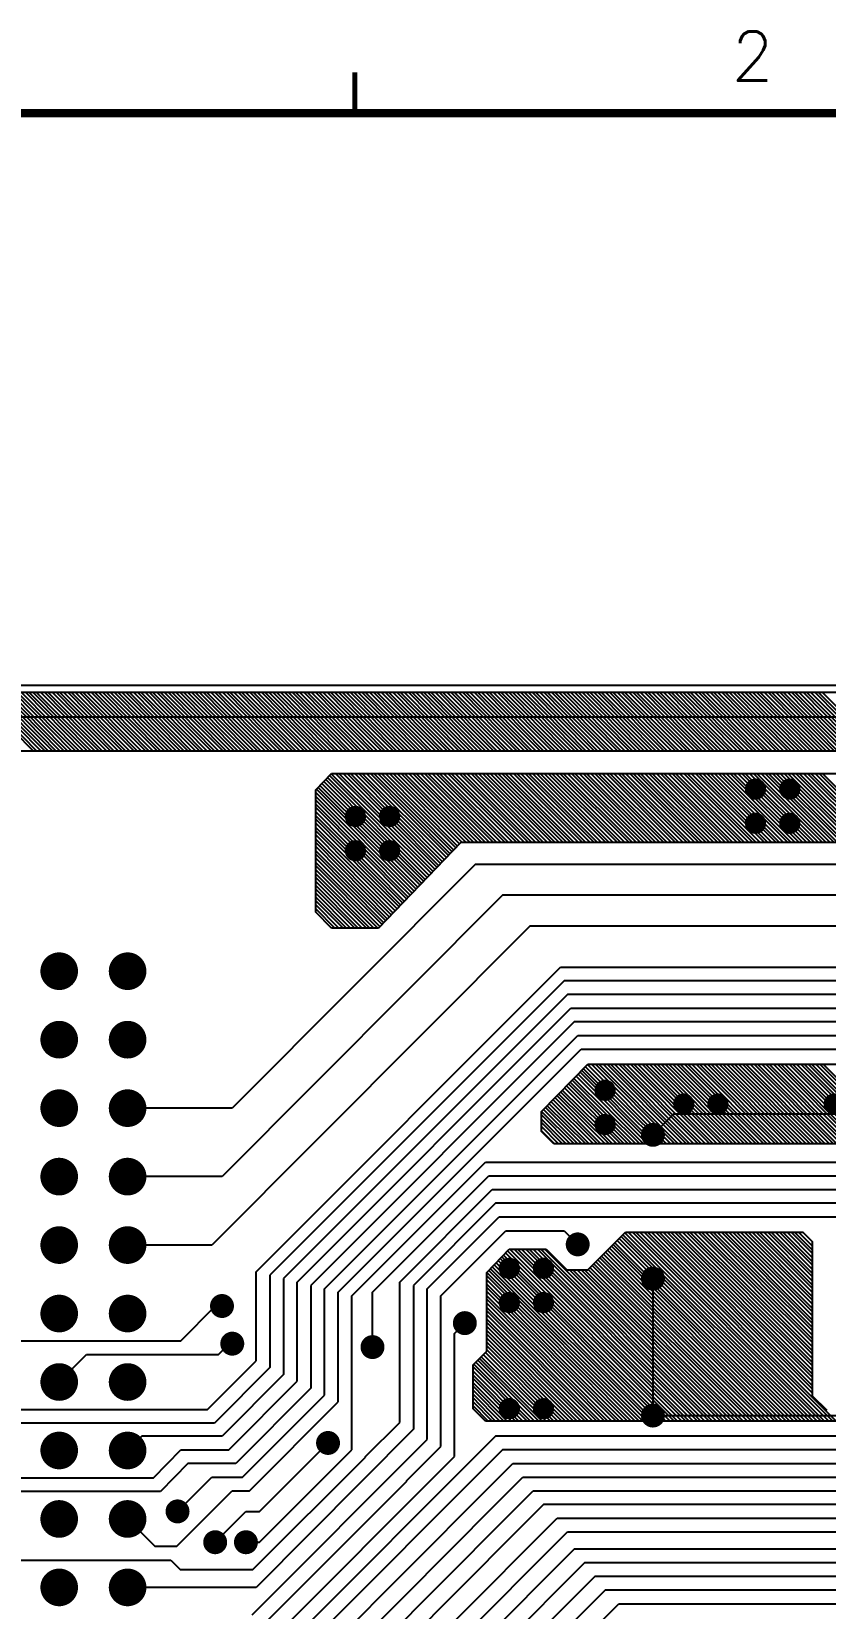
# Model space of a CAD drawing. Extents: x 295 to 953, y 10 to 290.
# Drawn here: x 520.9 to 569.6, y 193.5 to 290 of the extents above; entities that cross this region are included whole.
import ezdxf
from ezdxf.enums import TextEntityAlignment as Align

# ---------------------------------------------------------------- set-up
doc = ezdxf.new("R2010")
doc.units = 0
doc.header["$LTSCALE"] = 5
doc.header["$MEASUREMENT"] = 0
doc.layers.get('0').update_dxf_attribs({"linetype": 'CONTINUOUS', "lineweight": 25})
for name, color, linetype in [('ART02_PHO', 2, 'CONTINUOUS'), ('문자', 4, 'CONTINUOUS'), ('테두리', 3, 'CONTINUOUS')]:
    doc.layers.add(name, color=color, linetype=linetype)
doc.styles.get("Standard").update_dxf_attribs({"font": 'simplex.shx'})

# ---------------------------------------------------------------- blocks, each defined once
blk = doc.blocks.new('C')
at = {"layer": '테두리'}
for points, const_width in [([(63.75, 287.5), (63.75, 285)], 0.3), ([(15, 285), (15, 15), (405, 15), (405, 285), (15, 285)], 0.5)]:
    blk.add_lwpolyline(points, dxfattribs=dict(at, const_width=const_width))
at = {"layer": '문자'}
blk.add_text('2', height=3, dxfattribs=at).set_placement((88.125, 288.5), align=Align.MIDDLE)

msp = doc.modelspace()

# ---------------------------------------------------------------- linework, layer by layer
for points, const_width in [([(565.608, 243.629, -1), (564.958, 243.629, -1)], 0.65), ([(567.703, 243.629, -1), (567.054, 243.629, -1)], 0.65), ([(541.091, 241.953, -1), (540.441, 241.953, -1)], 0.65), ([(543.186, 241.953, -1), (542.536, 241.953, -1)], 0.65), ([(565.608, 241.534, -1), (564.958, 241.534, -1)], 0.65), ([(567.703, 241.534, -1), (567.054, 241.534, -1)], 0.65), ([(541.091, 239.857, -1), (540.441, 239.857, -1)], 0.65), ([(543.186, 239.857, -1), (542.536, 239.857, -1)], 0.65), ([(523.195, 232.481, -1), (522.042, 232.481, -1)], 1.153), ([(527.386, 232.481, -1), (526.233, 232.481, -1)], 1.153), ([(523.195, 228.29, -1), (522.042, 228.29, -1)], 1.153), ([(527.386, 228.29, -1), (526.233, 228.29, -1)], 1.153), ([(523.195, 224.099, -1), (522.042, 224.099, -1)], 1.153), ([(527.386, 224.099, -1), (526.233, 224.099, -1)], 1.153), ([(556.388, 225.189, -1), (555.738, 225.189, -1)], 0.65), ([(561.207, 224.351, -1), (560.558, 224.351, -1)], 0.65), ([(563.303, 224.351, -1), (562.653, 224.351, -1)], 0.65), ([(570.428, 224.351, -1), (569.778, 224.351, -1)], 0.65), ([(556.388, 223.093, -1), (555.738, 223.093, -1)], 0.65), ([(559.363, 222.465, -1), (558.63, 222.465, -1)], 0.733), ([(523.195, 219.908, -1), (522.042, 219.908, -1)], 1.153), ([(527.386, 219.908, -1), (526.233, 219.908, -1)], 1.153), ([(523.195, 215.717, -1), (522.042, 215.717, -1)], 1.153), ([(527.386, 215.717, -1), (526.233, 215.717, -1)], 1.153), ([(554.753, 215.759, -1), (554.02, 215.759, -1)], 0.733), ([(550.52, 214.292, -1), (549.871, 214.292, -1)], 0.65), ([(552.616, 214.292, -1), (551.966, 214.292, -1)], 0.65), ([(559.363, 213.664, -1), (558.63, 213.664, -1)], 0.733), ([(523.195, 211.526, -1), (522.042, 211.526, -1)], 1.153), ([(527.386, 211.526, -1), (526.233, 211.526, -1)], 1.153), ([(532.96, 211.987, -1), (532.227, 211.987, -1)], 0.733), ([(550.52, 212.197, -1), (549.871, 212.197, -1)], 0.65), ([(552.616, 212.197, -1), (551.966, 212.197, -1)], 0.65), ([(547.838, 210.94, -1), (547.105, 210.94, -1)], 0.733), ([(533.589, 209.682, -1), (532.855, 209.682, -1)], 0.733), ([(542.18, 209.473, -1), (541.447, 209.473, -1)], 0.733), ([(523.195, 207.335, -1), (522.042, 207.335, -1)], 1.153), ([(527.386, 207.335, -1), (526.233, 207.335, -1)], 1.153), ([(550.52, 205.701, -1), (549.871, 205.701, -1)], 0.65), ([(552.616, 205.701, -1), (551.966, 205.701, -1)], 0.65), ([(559.363, 205.282, -1), (558.63, 205.282, -1)], 0.733), ([(523.195, 203.144, -1), (522.042, 203.144, -1)], 1.153), ([(527.386, 203.144, -1), (526.233, 203.144, -1)], 1.153), ([(539.456, 203.605, -1), (538.723, 203.605, -1)], 0.733), ([(523.195, 198.953, -1), (522.042, 198.953, -1)], 1.153), ([(527.386, 198.953, -1), (526.233, 198.953, -1)], 1.153), ([(530.236, 199.414, -1), (529.502, 199.414, -1)], 0.733), ([(532.541, 197.528, -1), (531.808, 197.528, -1)], 0.733), ([(534.427, 197.528, -1), (533.693, 197.528, -1)], 0.733), ([(523.195, 194.762, -1), (522.042, 194.762, -1)], 1.153), ([(527.386, 194.762, -1), (526.233, 194.762, -1)], 1.153)]:
    msp.add_lwpolyline(points, format="xyb", close=True, dxfattribs=dict(const_width=const_width))
at = {"layer": 'ART02_PHO', "color": 7}
for p, q in [((867.999, 249.539), (509.161, 249.539)), ((509.627, 250), (868.502, 250)), ((521.026, 245.976), (517.464, 249.539)), ((521.236, 245.976), (517.715, 249.539)), ((521.487, 245.976), (517.925, 249.539)), ((521.739, 245.976), (518.176, 249.539)), ((521.948, 245.976), (518.428, 249.539)), ((522.2, 245.976), (518.637, 249.539)), ((522.409, 245.976), (518.889, 249.539)), ((522.661, 245.976), (519.14, 249.539)), ((522.912, 245.976), (519.35, 249.539)), ((523.122, 245.976), (519.601, 249.539)), ((523.373, 245.976), (519.853, 249.539)), ((523.625, 245.976), (520.062, 249.539)), ((523.834, 245.976), (520.314, 249.539)), ((524.086, 245.976), (520.565, 249.539)), ((524.337, 245.976), (520.775, 249.539)), ((524.547, 245.976), (521.026, 249.539)), ((524.798, 245.976), (521.236, 249.539)), ((525.05, 245.976), (521.487, 249.539)), ((525.259, 245.976), (521.739, 249.539)), ((525.511, 245.976), (521.948, 249.539)), ((525.762, 245.976), (522.2, 249.539)), ((525.972, 245.976), (522.451, 249.539)), ((526.223, 245.976), (522.661, 249.539)), ((526.474, 245.976), (522.912, 249.539)), ((526.684, 245.976), (523.164, 249.539)), ((526.935, 245.976), (523.373, 249.539)), ((527.187, 245.976), (523.625, 249.539)), ((527.396, 245.976), (523.876, 249.539)), ((527.648, 245.976), (524.086, 249.539)), ((527.899, 245.976), (524.337, 249.539)), ((528.109, 245.976), (524.589, 249.539)), ((528.36, 245.976), (524.798, 249.539)), ((528.612, 245.976), (525.05, 249.539)), ((528.821, 245.976), (525.301, 249.539)), ((529.073, 245.976), (525.511, 249.539)), ((529.324, 245.976), (525.762, 249.539)), ((529.534, 245.976), (526.013, 249.539)), ((529.785, 245.976), (526.223, 249.539)), ((530.037, 245.976), (526.474, 249.539)), ((530.246, 245.976), (526.726, 249.539)), ((530.498, 245.976), (526.935, 249.539)), ((530.707, 245.976), (527.187, 249.539)), ((530.959, 245.976), (527.438, 249.539)), ((531.21, 245.976), (527.648, 249.539)), ((531.42, 245.976), (527.899, 249.539)), ((531.671, 245.976), (528.151, 249.539)), ((531.923, 245.976), (528.36, 249.539)), ((532.132, 245.976), (528.612, 249.539)), ((532.384, 245.976), (528.821, 249.539)), ((532.635, 245.976), (529.073, 249.539)), ((532.845, 245.976), (529.324, 249.539)), ((533.096, 245.976), (529.534, 249.539)), ((533.348, 245.976), (529.785, 249.539)), ((533.557, 245.976), (530.037, 249.539)), ((533.809, 245.976), (530.246, 249.539)), ((534.06, 245.976), (530.498, 249.539)), ((534.27, 245.976), (530.749, 249.539)), ((534.521, 245.976), (530.959, 249.539)), ((534.773, 245.976), (531.21, 249.539)), ((534.982, 245.976), (531.462, 249.539)), ((535.234, 245.976), (531.671, 249.539)), ((535.485, 245.976), (531.923, 249.539)), ((535.695, 245.976), (532.174, 249.539)), ((535.946, 245.976), (532.384, 249.539)), ((536.198, 245.976), (532.635, 249.539)), ((536.407, 245.976), (532.887, 249.539)), ((536.659, 245.976), (533.096, 249.539)), ((536.91, 245.976), (533.348, 249.539)), ((537.12, 245.976), (533.599, 249.539)), ((537.371, 245.976), (533.809, 249.539)), ((537.623, 245.976), (534.06, 249.539)), ((537.832, 245.976), (534.312, 249.539)), ((538.084, 245.976), (534.521, 249.539)), ((538.335, 245.976), (534.773, 249.539)), ((538.545, 245.976), (535.024, 249.539)), ((538.796, 245.976), (535.234, 249.539)), ((539.006, 245.976), (535.485, 249.539)), ((539.257, 245.976), (535.737, 249.539)), ((539.508, 245.976), (535.946, 249.539)), ((539.718, 245.976), (536.198, 249.539)), ((539.969, 245.976), (536.449, 249.539)), ((540.221, 245.976), (536.659, 249.539)), ((540.43, 245.976), (536.91, 249.539)), ((540.682, 245.976), (537.12, 249.539)), ((540.933, 245.976), (537.371, 249.539)), ((541.143, 245.976), (537.623, 249.539)), ((541.394, 245.976), (537.832, 249.539)), ((541.646, 245.976), (538.084, 249.539)), ((541.855, 245.976), (538.335, 249.539)), ((542.107, 245.976), (538.545, 249.539)), ((542.358, 245.976), (538.796, 249.539)), ((542.568, 245.976), (539.047, 249.539)), ((542.819, 245.976), (539.257, 249.539)), ((543.071, 245.976), (539.508, 249.539)), ((543.28, 245.976), (539.76, 249.539)), ((543.532, 245.976), (539.969, 249.539)), ((543.783, 245.976), (540.221, 249.539)), ((543.993, 245.976), (540.472, 249.539)), ((544.244, 245.976), (540.682, 249.539)), ((544.496, 245.976), (540.933, 249.539)), ((544.705, 245.976), (541.185, 249.539)), ((544.957, 245.976), (541.394, 249.539)), ((545.208, 245.976), (541.646, 249.539)), ((545.418, 245.976), (541.897, 249.539)), ((545.669, 245.976), (542.107, 249.539)), ((545.921, 245.976), (542.358, 249.539)), ((546.13, 245.976), (542.61, 249.539)), ((546.382, 245.976), (542.819, 249.539)), ((546.591, 245.976), (543.071, 249.539)), ((546.843, 245.976), (543.322, 249.539)), ((547.094, 245.976), (543.532, 249.539)), ((547.304, 245.976), (543.783, 249.539)), ((547.555, 245.976), (544.035, 249.539)), ((547.807, 245.976), (544.244, 249.539)), ((548.016, 245.976), (544.496, 249.539)), ((548.268, 245.976), (544.747, 249.539)), ((548.519, 245.976), (544.957, 249.539)), ((548.729, 245.976), (545.208, 249.539)), ((548.98, 245.976), (545.418, 249.539)), ((549.232, 245.976), (545.669, 249.539)), ((549.441, 245.976), (545.921, 249.539)), ((549.693, 245.976), (546.13, 249.539)), ((549.944, 245.976), (546.382, 249.539)), ((550.154, 245.976), (546.633, 249.539)), ((550.405, 245.976), (546.843, 249.539)), ((550.657, 245.976), (547.094, 249.539)), ((550.866, 245.976), (547.346, 249.539)), ((551.118, 245.976), (547.555, 249.539)), ((551.369, 245.976), (547.807, 249.539)), ((551.579, 245.976), (548.058, 249.539)), ((551.83, 245.976), (548.268, 249.539)), ((552.081, 245.976), (548.519, 249.539)), ((552.291, 245.976), (548.771, 249.539)), ((552.542, 245.976), (548.98, 249.539)), ((552.794, 245.976), (549.232, 249.539)), ((553.003, 245.976), (549.483, 249.539)), ((553.255, 245.976), (549.693, 249.539)), ((553.506, 245.976), (549.944, 249.539)), ((553.716, 245.976), (550.196, 249.539)), ((553.967, 245.976), (550.405, 249.539)), ((554.219, 245.976), (550.657, 249.539)), ((554.428, 245.976), (550.908, 249.539)), ((554.68, 245.976), (551.118, 249.539)), ((554.889, 245.976), (551.369, 249.539)), ((555.141, 245.976), (551.62, 249.539)), ((555.392, 245.976), (551.83, 249.539)), ((555.602, 245.976), (552.081, 249.539)), ((555.853, 245.976), (552.333, 249.539)), ((556.105, 245.976), (552.542, 249.539)), ((556.314, 245.976), (552.794, 249.539)), ((556.566, 245.976), (553.003, 249.539)), ((556.817, 245.976), (553.255, 249.539)), ((557.027, 245.976), (553.506, 249.539)), ((557.278, 245.976), (553.716, 249.539)), ((557.53, 245.976), (553.967, 249.539)), ((557.739, 245.976), (554.219, 249.539)), ((557.991, 245.976), (554.428, 249.539)), ((558.242, 245.976), (554.68, 249.539)), ((558.452, 245.976), (554.931, 249.539)), ((558.703, 245.976), (555.141, 249.539)), ((558.955, 245.976), (555.392, 249.539)), ((559.164, 245.976), (555.644, 249.539)), ((559.416, 245.976), (555.853, 249.539)), ((559.667, 245.976), (556.105, 249.539)), ((559.877, 245.976), (556.356, 249.539)), ((560.128, 245.976), (556.566, 249.539)), ((560.38, 245.976), (556.817, 249.539)), ((560.589, 245.976), (557.069, 249.539)), ((560.841, 245.976), (557.278, 249.539)), ((561.092, 245.976), (557.53, 249.539)), ((561.302, 245.976), (557.781, 249.539)), ((561.553, 245.976), (557.991, 249.539)), ((561.805, 245.976), (558.242, 249.539)), ((562.014, 245.976), (558.494, 249.539)), ((562.266, 245.976), (558.703, 249.539)), ((562.517, 245.976), (558.955, 249.539)), ((562.727, 245.976), (559.206, 249.539)), ((562.978, 245.976), (559.416, 249.539)), ((563.188, 245.976), (559.667, 249.539)), ((563.439, 245.976), (559.919, 249.539)), ((563.691, 245.976), (560.128, 249.539)), ((563.9, 245.976), (560.38, 249.539)), ((564.152, 245.976), (560.631, 249.539)), ((564.403, 245.976), (560.841, 249.539)), ((564.613, 245.976), (561.092, 249.539)), ((564.864, 245.976), (561.302, 249.539)), ((565.115, 245.976), (561.553, 249.539)), ((565.325, 245.976), (561.805, 249.539)), ((565.576, 245.976), (562.014, 249.539)), ((565.828, 245.976), (562.266, 249.539)), ((566.038, 245.976), (562.517, 249.539)), ((566.289, 245.976), (562.727, 249.539)), ((566.54, 245.976), (562.978, 249.539)), ((566.75, 245.976), (563.23, 249.539)), ((567.001, 245.976), (563.439, 249.539)), ((567.253, 245.976), (563.691, 249.539)), ((567.462, 245.976), (563.942, 249.539)), ((567.714, 245.976), (564.152, 249.539)), ((567.965, 245.976), (564.403, 249.539)), ((568.175, 245.976), (564.654, 249.539)), ((568.426, 245.976), (564.864, 249.539)), ((568.678, 245.976), (565.115, 249.539)), ((568.887, 245.976), (565.367, 249.539)), ((569.139, 245.976), (565.576, 249.539)), ((569.39, 245.976), (565.828, 249.539)), ((569.6, 245.976), (566.079, 249.539)), ((569.851, 245.976), (566.289, 249.539)), ((570.103, 245.976), (566.54, 249.539)), ((570.312, 245.976), (566.792, 249.539)), ((570.564, 245.976), (567.001, 249.539)), ((570.773, 245.976), (567.253, 249.539)), ((571.025, 245.976), (567.504, 249.539)), ((571.276, 245.976), (567.714, 249.539)), ((571.486, 245.976), (567.965, 249.539)), ((571.737, 245.976), (568.217, 249.539)), ((571.989, 245.976), (568.426, 249.539)), ((572.198, 245.976), (568.678, 249.539)), ((572.45, 245.976), (568.929, 249.539)), ((572.701, 245.976), (569.139, 249.539)), ((572.911, 245.976), (569.39, 249.539)), ((862.593, 248.03), (516.458, 248.03)), ((519.35, 245.976), (856.097, 245.976)), ((538.335, 243.587), (539.299, 244.593)), ((545.041, 238.097), (538.964, 244.216)), ((545.166, 238.223), (539.047, 244.342)), ((545.292, 238.349), (539.173, 244.468)), ((539.299, 244.593), (799.937, 244.593)), ((545.418, 238.474), (539.299, 244.551)), ((545.502, 238.6), (539.55, 244.593)), ((545.627, 238.726), (539.76, 244.593)), ((545.753, 238.852), (540.011, 244.593)), ((545.879, 238.935), (540.263, 244.593)), ((546.005, 239.061), (540.472, 244.593)), ((546.088, 239.187), (540.724, 244.593)), ((546.214, 239.313), (540.975, 244.593)), ((546.34, 239.438), (541.185, 244.593)), ((546.466, 239.564), (541.436, 244.593)), ((546.549, 239.69), (541.688, 244.593)), ((546.675, 239.816), (541.897, 244.593)), ((546.801, 239.899), (542.149, 244.593)), ((546.927, 240.025), (542.358, 244.593)), ((547.01, 240.151), (542.61, 244.593)), ((547.136, 240.277), (542.861, 244.593)), ((547.304, 240.36), (543.071, 244.593)), ((547.555, 240.36), (543.322, 244.593)), ((547.807, 240.36), (543.574, 244.593)), ((548.016, 240.36), (543.783, 244.593)), ((548.268, 240.36), (544.035, 244.593)), ((548.519, 240.36), (544.286, 244.593)), ((548.729, 240.36), (544.496, 244.593)), ((548.98, 240.36), (544.747, 244.593)), ((549.232, 240.36), (544.999, 244.593)), ((549.441, 240.36), (545.208, 244.593)), ((549.693, 240.36), (545.46, 244.593)), ((549.944, 240.36), (545.711, 244.593)), ((550.154, 240.36), (545.921, 244.593)), ((550.405, 240.36), (546.172, 244.593)), ((550.657, 240.36), (546.424, 244.593)), ((550.866, 240.36), (546.633, 244.593)), ((551.118, 240.36), (546.885, 244.593)), ((551.369, 240.36), (547.136, 244.593)), ((551.579, 240.36), (547.346, 244.593)), ((551.83, 240.36), (547.597, 244.593)), ((552.081, 240.36), (547.849, 244.593)), ((552.291, 240.36), (548.058, 244.593)), ((552.542, 240.36), (548.31, 244.593)), ((552.794, 240.36), (548.561, 244.593)), ((553.003, 240.36), (548.771, 244.593)), ((553.255, 240.36), (549.022, 244.593)), ((553.506, 240.36), (549.274, 244.593)), ((553.716, 240.36), (549.483, 244.593)), ((553.967, 240.36), (549.735, 244.593)), ((554.177, 240.36), (549.944, 244.593)), ((554.428, 240.36), (550.196, 244.593)), ((554.68, 240.36), (550.447, 244.593)), ((554.889, 240.36), (550.657, 244.593)), ((555.141, 240.36), (550.908, 244.593)), ((555.392, 240.36), (551.159, 244.593)), ((555.602, 240.36), (551.369, 244.593)), ((555.853, 240.36), (551.62, 244.593)), ((556.105, 240.36), (551.872, 244.593)), ((556.314, 240.36), (552.081, 244.593)), ((556.566, 240.36), (552.333, 244.593)), ((556.817, 240.36), (552.584, 244.593)), ((557.027, 240.36), (552.794, 244.593)), ((557.278, 240.36), (553.045, 244.593)), ((557.53, 240.36), (553.297, 244.593)), ((557.739, 240.36), (553.506, 244.593)), ((557.991, 240.36), (553.758, 244.593)), ((558.242, 240.36), (554.009, 244.593)), ((558.452, 240.36), (554.219, 244.593)), ((558.703, 240.36), (554.47, 244.593)), ((558.955, 240.36), (554.722, 244.593)), ((559.164, 240.36), (554.931, 244.593)), ((559.416, 240.36), (555.183, 244.593)), ((559.667, 240.36), (555.434, 244.593)), ((559.877, 240.36), (555.644, 244.593)), ((560.128, 240.36), (555.895, 244.593)), ((560.38, 240.36), (556.147, 244.593)), ((560.589, 240.36), (556.356, 244.593)), ((560.841, 240.36), (556.608, 244.593)), ((561.092, 240.36), (556.859, 244.593)), ((561.302, 240.36), (557.069, 244.593)), ((561.553, 240.36), (557.32, 244.593)), ((561.805, 240.36), (557.572, 244.593)), ((562.014, 240.36), (557.781, 244.593)), ((562.266, 240.36), (558.033, 244.593)), ((562.475, 240.36), (558.242, 244.593)), ((562.727, 240.36), (558.494, 244.593)), ((562.978, 240.36), (558.745, 244.593)), ((563.188, 240.36), (558.955, 244.593)), ((563.439, 240.36), (559.206, 244.593)), ((563.691, 240.36), (559.458, 244.593)), ((563.9, 240.36), (559.667, 244.593)), ((564.152, 240.36), (559.919, 244.593)), ((564.403, 240.36), (560.17, 244.593)), ((564.613, 240.36), (560.38, 244.593)), ((564.864, 240.36), (560.631, 244.593)), ((565.115, 240.36), (560.883, 244.593)), ((565.325, 240.36), (561.092, 244.593)), ((565.576, 240.36), (561.344, 244.593)), ((565.828, 240.36), (561.595, 244.593)), ((566.038, 240.36), (561.805, 244.593)), ((566.289, 240.36), (562.056, 244.593)), ((566.54, 240.36), (562.308, 244.593)), ((566.75, 240.36), (562.517, 244.593)), ((567.001, 240.36), (562.769, 244.593)), ((567.253, 240.36), (563.02, 244.593)), ((567.462, 240.36), (563.23, 244.593)), ((567.714, 240.36), (563.481, 244.593)), ((567.965, 240.36), (563.732, 244.593)), ((568.175, 240.36), (563.942, 244.593)), ((568.426, 240.36), (564.193, 244.593)), ((568.678, 240.36), (564.445, 244.593)), ((568.887, 240.36), (564.654, 244.593)), ((569.139, 240.36), (564.906, 244.593)), ((569.39, 240.36), (565.157, 244.593)), ((569.6, 240.36), (565.367, 244.593)), ((569.851, 240.36), (565.618, 244.593)), ((570.103, 240.36), (565.87, 244.593)), ((570.312, 240.36), (566.079, 244.593)), ((570.564, 240.36), (566.331, 244.593)), ((570.773, 240.36), (566.54, 244.593)), ((571.025, 240.36), (566.792, 244.593)), ((571.276, 240.36), (567.043, 244.593)), ((571.486, 240.36), (567.253, 244.593)), ((571.737, 240.36), (567.504, 244.593)), ((571.989, 240.36), (567.756, 244.593)), ((572.198, 240.36), (567.965, 244.593)), ((572.45, 240.36), (568.217, 244.593)), ((572.701, 240.36), (568.468, 244.593)), ((572.911, 240.36), (568.678, 244.593)), ((573.162, 240.36), (568.929, 244.593)), ((573.414, 240.36), (569.181, 244.593)), ((573.623, 240.36), (569.39, 244.593)), ((538.335, 236.086), (538.335, 243.587)), ((544.37, 237.385), (538.335, 243.42)), ((544.496, 237.51), (538.377, 243.629)), ((544.58, 237.636), (538.461, 243.755)), ((544.705, 237.762), (538.586, 243.839)), ((544.831, 237.846), (538.712, 243.965)), ((544.957, 237.971), (538.838, 244.09)), ((544.244, 237.259), (538.335, 243.168)), ((544.119, 237.133), (538.335, 242.959)), ((543.993, 237.008), (538.335, 242.707)), ((543.909, 236.882), (538.335, 242.498)), ((543.783, 236.756), (538.335, 242.246)), ((543.658, 236.672), (538.335, 241.995)), ((543.532, 236.547), (538.335, 241.785)), ((543.448, 236.421), (538.335, 241.534)), ((543.322, 236.295), (538.335, 241.282)), ((543.197, 236.169), (538.335, 241.073)), ((543.071, 236.044), (538.335, 240.821)), ((542.987, 235.918), (538.335, 240.57)), ((542.861, 235.792), (538.335, 240.36)), ((547.22, 240.36), (542.191, 235.122)), ((729.151, 240.36), (547.22, 240.36)), ((542.736, 235.666), (538.335, 240.109)), ((542.61, 235.583), (538.335, 239.857)), ((542.484, 235.457), (538.335, 239.648)), ((542.4, 235.331), (538.335, 239.396)), ((548.1, 239.019), (533.222, 224.099)), ((542.275, 235.205), (538.335, 239.145)), ((542.149, 235.122), (538.335, 238.935)), ((541.897, 235.122), (538.335, 238.684)), ((541.646, 235.122), (538.335, 238.433)), ((728.313, 239.019), (548.1, 239.019)), ((541.436, 235.122), (538.335, 238.223)), ((541.185, 235.122), (538.335, 237.971)), ((540.933, 235.122), (538.335, 237.72)), ((540.724, 235.122), (538.335, 237.51)), ((549.776, 237.133), (532.593, 219.908)), ((540.472, 235.122), (538.335, 237.259)), ((540.221, 235.122), (538.335, 237.008)), ((540.011, 235.122), (538.335, 236.798)), ((539.76, 235.122), (538.335, 236.547)), ((662.933, 237.133), (549.776, 237.133)), ((539.508, 235.122), (538.335, 236.295)), ((539.299, 235.122), (538.335, 236.086)), ((551.453, 235.247), (531.965, 215.717)), ((542.191, 235.122), (539.299, 235.122)), ((711.339, 235.247), (551.453, 235.247)), ((534.689, 214.083), (553.339, 232.733)), ((553.339, 232.733), (691.851, 232.733)), ((553.548, 231.895), (535.527, 213.873)), ((692.48, 231.895), (553.548, 231.895)), ((553.758, 231.056), (536.365, 213.664)), ((759.326, 231.056), (553.758, 231.056)), ((537.203, 213.454), (553.967, 230.218)), ((553.967, 230.218), (757.86, 230.218)), ((554.177, 229.38), (538.042, 213.245)), ((757.231, 229.38), (554.177, 229.38)), ((538.88, 213.035), (554.387, 228.542)), ((554.387, 228.542), (756.812, 228.542)), ((539.718, 212.825), (554.596, 227.704)), ((554.596, 227.704), (756.183, 227.704)), ((552.165, 223.89), (555.015, 226.782)), ((558.2, 221.92), (554.177, 225.901)), ((558.41, 221.92), (554.303, 226.027)), ((558.661, 221.92), (554.428, 226.153)), ((558.913, 221.92), (554.554, 226.279)), ((559.122, 221.92), (554.638, 226.404)), ((559.374, 221.92), (554.764, 226.488)), ((559.625, 221.92), (554.889, 226.614)), ((555.015, 226.782), (691.139, 226.782)), ((559.835, 221.92), (555.015, 226.74)), ((560.086, 221.92), (555.225, 226.782)), ((560.338, 221.92), (555.476, 226.782)), ((560.547, 221.92), (555.686, 226.782)), ((560.799, 221.92), (555.937, 226.782)), ((561.05, 221.92), (556.189, 226.782)), ((561.26, 221.92), (556.398, 226.782)), ((561.511, 221.92), (556.65, 226.782)), ((561.763, 221.92), (556.901, 226.782)), ((561.972, 221.92), (557.111, 226.782)), ((562.224, 221.92), (557.362, 226.782)), ((562.475, 221.92), (557.614, 226.782)), ((562.685, 221.92), (557.823, 226.782)), ((562.936, 221.92), (558.075, 226.782)), ((563.188, 221.92), (558.326, 226.782)), ((563.397, 221.92), (558.536, 226.782)), ((563.649, 221.92), (558.787, 226.782)), ((563.9, 221.92), (559.039, 226.782)), ((564.11, 221.92), (559.248, 226.782)), ((564.361, 221.92), (559.5, 226.782)), ((564.613, 221.92), (559.751, 226.782)), ((564.822, 221.92), (559.961, 226.782)), ((565.074, 221.92), (560.212, 226.782)), ((565.325, 221.92), (560.463, 226.782)), ((565.535, 221.92), (560.673, 226.782)), ((565.786, 221.92), (560.924, 226.782)), ((565.996, 221.92), (561.134, 226.782)), ((566.247, 221.92), (561.385, 226.782)), ((566.499, 221.92), (561.637, 226.782)), ((566.708, 221.92), (561.847, 226.782)), ((566.96, 221.92), (562.098, 226.782)), ((567.211, 221.92), (562.349, 226.782)), ((567.421, 221.92), (562.559, 226.782)), ((567.672, 221.92), (562.81, 226.782)), ((567.923, 221.92), (563.062, 226.782)), ((568.133, 221.92), (563.271, 226.782)), ((568.384, 221.92), (563.523, 226.782)), ((568.636, 221.92), (563.774, 226.782)), ((568.845, 221.92), (563.984, 226.782)), ((569.097, 221.92), (564.235, 226.782)), ((569.348, 221.92), (564.487, 226.782)), ((569.558, 221.92), (564.696, 226.782)), ((569.809, 221.92), (564.948, 226.782)), ((570.061, 221.92), (565.199, 226.782)), ((570.27, 221.92), (565.409, 226.782)), ((570.522, 221.92), (565.66, 226.782)), ((570.773, 221.92), (565.912, 226.782)), ((570.983, 221.92), (566.121, 226.782)), ((571.234, 221.92), (566.373, 226.782)), ((571.486, 221.92), (566.624, 226.782)), ((571.695, 221.92), (566.834, 226.782)), ((571.947, 221.92), (567.085, 226.782)), ((572.198, 221.92), (567.337, 226.782)), ((572.408, 221.92), (567.546, 226.782)), ((572.659, 221.92), (567.798, 226.782)), ((572.911, 221.92), (568.049, 226.782)), ((573.12, 221.92), (568.259, 226.782)), ((573.372, 221.92), (568.51, 226.782)), ((573.581, 221.92), (568.72, 226.782)), ((573.833, 221.92), (568.971, 226.782)), ((574.084, 221.92), (569.223, 226.782)), ((574.294, 221.92), (569.432, 226.782)), ((556.314, 221.92), (553.213, 224.979)), ((556.524, 221.92), (553.339, 225.105)), ((556.775, 221.92), (553.465, 225.189)), ((557.027, 221.92), (553.59, 225.315)), ((557.236, 221.92), (553.716, 225.44)), ((557.488, 221.92), (553.842, 225.566)), ((557.697, 221.92), (553.926, 225.692)), ((557.949, 221.92), (554.051, 225.818)), ((533.222, 224.099), (526.81, 224.099)), ((554.387, 221.92), (552.291, 224.015)), ((554.638, 221.92), (552.417, 224.141)), ((554.889, 221.92), (552.501, 224.267)), ((555.099, 221.92), (552.626, 224.393)), ((555.35, 221.92), (552.752, 224.476)), ((555.602, 221.92), (552.878, 224.602)), ((555.811, 221.92), (553.003, 224.728)), ((556.063, 221.92), (553.129, 224.854)), ((554.177, 221.92), (552.165, 223.89)), ((552.165, 222.674), (552.165, 223.89)), ((553.926, 221.92), (552.165, 223.68)), ((553.674, 221.92), (552.165, 223.429)), ((553.465, 221.92), (552.165, 223.219)), ((560.254, 223.722), (558.997, 222.465)), ((602.583, 223.722), (560.254, 223.722)), ((553.213, 221.92), (552.165, 222.968)), ((552.962, 221.92), (552.165, 222.716)), ((552.92, 221.92), (552.165, 222.674)), ((591.225, 221.92), (552.92, 221.92)), ((540.556, 212.616), (548.729, 220.788)), ((548.729, 220.788), (592.734, 220.788)), ((532.593, 219.908), (526.81, 219.908)), ((541.814, 212.825), (548.938, 219.95)), ((548.938, 219.95), (575.551, 219.95)), ((543.49, 213.454), (549.148, 219.112)), ((549.357, 218.274), (544.328, 213.245)), ((549.148, 219.112), (575.132, 219.112)), ((574.713, 218.274), (549.357, 218.274)), ((545.166, 213.035), (549.567, 217.436)), ((549.567, 217.436), (574.294, 217.436)), ((546.005, 212.616), (549.986, 216.597)), ((549.986, 216.597), (553.548, 216.597)), ((553.548, 216.597), (554.387, 215.759)), ((555.015, 214.209), (557.32, 216.514)), ((568.343, 204.946), (557.069, 216.22)), ((568.594, 204.946), (557.153, 216.346)), ((568.804, 204.946), (557.278, 216.472)), ((557.32, 216.514), (568.175, 216.514)), ((569.055, 204.946), (557.488, 216.514)), ((569.306, 204.946), (557.739, 216.514)), ((569.516, 204.946), (557.949, 216.514)), ((569.767, 204.946), (558.2, 216.514)), ((570.019, 204.946), (558.452, 216.514)), ((570.229, 204.946), (558.661, 216.514)), ((568.762, 206.665), (558.913, 216.514)), ((568.762, 206.916), (559.164, 216.514)), ((568.762, 207.126), (559.374, 216.514)), ((568.762, 207.377), (559.625, 216.514)), ((568.762, 207.629), (559.877, 216.514)), ((568.762, 207.838), (560.086, 216.514)), ((568.762, 208.09), (560.338, 216.514)), ((568.762, 208.341), (560.547, 216.514)), ((568.762, 208.551), (560.799, 216.514)), ((568.762, 208.802), (561.05, 216.514)), ((568.762, 209.054), (561.26, 216.514)), ((568.762, 209.263), (561.511, 216.514)), ((568.762, 209.515), (561.763, 216.514)), ((568.762, 209.766), (561.972, 216.514)), ((568.762, 209.976), (562.224, 216.514)), ((568.762, 210.227), (562.475, 216.514)), ((568.762, 210.479), (562.685, 216.514)), ((568.762, 210.688), (562.936, 216.514)), ((568.762, 210.94), (563.188, 216.514)), ((568.762, 211.149), (563.397, 216.514)), ((568.762, 211.401), (563.649, 216.514)), ((568.762, 211.652), (563.9, 216.514)), ((568.762, 211.862), (564.11, 216.514)), ((568.762, 212.113), (564.361, 216.514)), ((568.762, 212.364), (564.613, 216.514)), ((568.762, 212.574), (564.822, 216.514)), ((568.762, 212.825), (565.074, 216.514)), ((568.762, 213.077), (565.325, 216.514)), ((568.762, 213.287), (565.535, 216.514)), ((568.762, 213.538), (565.786, 216.514)), ((568.762, 213.789), (566.038, 216.514)), ((568.762, 213.999), (566.247, 216.514)), ((568.762, 214.25), (566.499, 216.514)), ((568.762, 214.502), (566.75, 216.514)), ((568.762, 214.711), (566.96, 216.514)), ((568.762, 214.963), (567.211, 216.514)), ((568.762, 215.214), (567.462, 216.514)), ((568.762, 215.424), (567.672, 216.514)), ((568.762, 215.675), (567.923, 216.514)), ((568.762, 215.927), (568.175, 216.514)), ((568.175, 216.514), (568.762, 215.927)), ((531.965, 215.717), (526.81, 215.717)), ((548.812, 214.041), (550.196, 215.466)), ((560.505, 204.946), (550.112, 215.34)), ((550.196, 215.466), (552.459, 215.466)), ((560.757, 204.946), (550.237, 215.466)), ((561.008, 204.946), (550.489, 215.466)), ((561.218, 204.946), (550.698, 215.466)), ((561.469, 204.946), (550.95, 215.466)), ((561.721, 204.946), (551.201, 215.466)), ((561.93, 204.946), (551.411, 215.466)), ((562.182, 204.946), (551.662, 215.466)), ((562.433, 204.946), (551.914, 215.466)), ((562.643, 204.946), (552.123, 215.466)), ((562.894, 204.946), (552.375, 215.466)), ((552.459, 215.466), (553.716, 214.209)), ((566.457, 204.946), (556.105, 215.256)), ((566.666, 204.946), (556.231, 215.382)), ((566.918, 204.946), (556.356, 215.508)), ((567.169, 204.946), (556.482, 215.633)), ((567.379, 204.946), (556.566, 215.759)), ((567.63, 204.946), (556.692, 215.843)), ((567.882, 204.946), (556.817, 215.969)), ((568.091, 204.946), (556.943, 216.094)), ((568.762, 215.927), (568.762, 206.497)), ((558.368, 204.946), (549.022, 214.292)), ((558.619, 204.946), (549.148, 214.376)), ((558.871, 204.946), (549.274, 214.502)), ((559.08, 204.946), (549.399, 214.628)), ((559.332, 204.946), (549.525, 214.753)), ((559.583, 204.946), (549.651, 214.879)), ((559.793, 204.946), (549.735, 215.005)), ((560.044, 204.946), (549.86, 215.089)), ((560.296, 204.946), (549.986, 215.214)), ((564.529, 204.946), (555.141, 214.334)), ((564.78, 204.946), (555.267, 214.46)), ((565.032, 204.946), (555.392, 214.544)), ((565.241, 204.946), (555.518, 214.67)), ((565.493, 204.946), (555.644, 214.795)), ((565.744, 204.946), (555.77, 214.921)), ((565.954, 204.946), (555.853, 215.047)), ((566.205, 204.946), (555.979, 215.131)), ((534.689, 208.634), (534.689, 214.083)), ((535.527, 213.873), (535.527, 208.215)), ((536.365, 213.664), (536.365, 207.796)), ((537.203, 207.377), (537.203, 213.454)), ((543.49, 204.863), (543.49, 213.454)), ((557.907, 204.946), (548.812, 214.041)), ((548.812, 209.221), (548.812, 214.041)), ((557.656, 204.946), (548.812, 213.831)), ((557.446, 204.946), (548.812, 213.58)), ((557.194, 204.946), (548.812, 213.328)), ((558.158, 204.946), (548.938, 214.167)), ((553.716, 214.209), (555.015, 214.209)), ((563.146, 204.946), (553.884, 214.209)), ((563.355, 204.946), (554.093, 214.209)), ((563.607, 204.946), (554.345, 214.209)), ((563.858, 204.946), (554.596, 214.209)), ((564.068, 204.946), (554.806, 214.209)), ((564.319, 204.946), (555.057, 214.209)), ((558.997, 213.664), (558.997, 205.282)), ((538.042, 213.245), (538.042, 206.958)), ((538.88, 206.539), (538.88, 213.035)), ((539.718, 206.12), (539.718, 212.825)), ((540.556, 203.186), (540.556, 212.616)), ((541.814, 209.473), (541.814, 212.825)), ((544.328, 213.245), (544.328, 204.443)), ((545.166, 203.815), (545.166, 213.035)), ((546.005, 203.396), (546.005, 212.616)), ((556.943, 204.946), (548.812, 213.119)), ((556.733, 204.946), (548.812, 212.867)), ((556.482, 204.946), (548.812, 212.616)), ((556.231, 204.946), (548.812, 212.406)), ((530.079, 209.85), (532.174, 211.987)), ((532.174, 211.987), (532.593, 211.987)), ((556.021, 204.946), (548.812, 212.155)), ((555.77, 204.946), (548.812, 211.903)), ((555.56, 204.946), (548.812, 211.694)), ((555.309, 204.946), (548.812, 211.442)), ((546.843, 210.311), (547.471, 210.94)), ((555.057, 204.946), (548.812, 211.191)), ((554.848, 204.946), (548.812, 210.981)), ((554.596, 204.946), (548.812, 210.73)), ((554.345, 204.946), (548.812, 210.479)), ((516.751, 209.85), (530.079, 209.85)), ((532.384, 209.012), (533.012, 209.682)), ((533.012, 209.682), (533.222, 209.682)), ((546.843, 202.767), (546.843, 210.311)), ((554.135, 204.946), (548.812, 210.269)), ((553.884, 204.946), (548.812, 210.018)), ((553.632, 204.946), (548.812, 209.766)), ((553.423, 204.946), (548.812, 209.557)), ((522.619, 207.335), (524.295, 209.012)), ((524.295, 209.012), (532.384, 209.012)), ((531.713, 205.659), (534.689, 208.634)), ((547.974, 208.383), (548.812, 209.221)), ((551.746, 204.946), (548.142, 208.551)), ((551.998, 204.946), (548.268, 208.676)), ((552.207, 204.946), (548.351, 208.802)), ((552.459, 204.946), (548.477, 208.886)), ((552.71, 204.946), (548.603, 209.012)), ((552.92, 204.946), (548.729, 209.137)), ((553.171, 204.946), (548.812, 209.305)), ((535.527, 208.215), (532.132, 204.821)), ((536.365, 207.796), (532.593, 204.024)), ((547.974, 205.701), (547.974, 208.383)), ((551.285, 204.946), (547.974, 208.257)), ((551.034, 204.946), (547.974, 208.006)), ((550.782, 204.946), (547.974, 207.754)), ((550.573, 204.946), (547.974, 207.545)), ((551.495, 204.946), (548.016, 208.425)), ((533.012, 203.186), (537.203, 207.377)), ((538.042, 206.958), (533.432, 202.348)), ((550.321, 204.946), (547.974, 207.293)), ((550.07, 204.946), (547.974, 207.084)), ((549.86, 204.946), (547.974, 206.832)), ((549.609, 204.946), (547.974, 206.581)), ((516.751, 205.659), (531.713, 205.659)), ((533.851, 201.51), (538.88, 206.539)), ((534.27, 200.672), (539.718, 206.12)), ((549.357, 204.946), (547.974, 206.371)), ((549.148, 204.946), (547.974, 206.12)), ((548.896, 204.946), (547.974, 205.868)), ((548.729, 204.946), (547.974, 205.701)), ((568.762, 206.497), (569.642, 205.617)), ((532.132, 204.821), (520.104, 204.821)), ((541.394, 202.767), (543.49, 204.863)), ((585.358, 204.946), (548.729, 204.946)), ((558.997, 205.282), (572.617, 205.282)), ((527.69, 204.024), (526.81, 203.144)), ((532.593, 204.024), (527.69, 204.024)), ((534.437, 193.086), (545.166, 203.815)), ((544.328, 204.443), (534.689, 194.762)), ((549.357, 204.024), (535.946, 190.613)), ((587.076, 204.024), (549.357, 204.024)), ((528.402, 201.468), (530.079, 203.186)), ((530.079, 203.186), (533.012, 203.186)), ((549.776, 203.186), (532.971, 186.38)), ((534.479, 195.852), (541.394, 202.725)), ((534.898, 199.414), (539.089, 203.605)), ((534.898, 197.528), (540.556, 203.186)), ((535.527, 191.451), (546.843, 202.767)), ((541.394, 202.725), (541.394, 202.767)), ((543.909, 201.3), (546.005, 203.396)), ((589.381, 203.186), (549.776, 203.186)), ((530.498, 202.348), (528.821, 200.63)), ((533.432, 202.348), (530.498, 202.348)), ((548.729, 200.672), (550.405, 202.348)), ((550.405, 202.348), (589.8, 202.348)), ((516.751, 201.468), (528.402, 201.468)), ((529.869, 199.414), (531.965, 201.51)), ((531.965, 201.51), (533.851, 201.51)), ((534.898, 192.248), (543.909, 201.258)), ((543.909, 201.258), (543.909, 201.3)), ((549.357, 199.833), (551.034, 201.51)), ((551.034, 201.51), (590.22, 201.51)), ((528.821, 200.63), (520.104, 200.63)), ((529.827, 197.277), (533.222, 200.672)), ((532.803, 184.704), (548.729, 200.672)), ((533.222, 200.672), (534.27, 200.672)), ((533.432, 183.866), (549.357, 199.833)), ((549.986, 198.995), (551.662, 200.672)), ((552.291, 199.833), (550.615, 198.157)), ((551.662, 200.672), (590.639, 200.672)), ((592.315, 199.833), (552.291, 199.833)), ((526.81, 198.953), (528.486, 197.277)), ((532.174, 197.528), (534.06, 199.414)), ((533.222, 182.189), (549.986, 198.995)), ((534.06, 199.414), (534.898, 199.414)), ((551.453, 197.319), (553.129, 198.995)), ((553.129, 198.995), (594.62, 198.995)), ((550.615, 198.157), (533.012, 180.513)), ((533.599, 177.998), (553.758, 198.157)), ((553.758, 198.157), (612.222, 198.157)), ((528.486, 197.277), (529.827, 197.277)), ((554.177, 197.109), (533.39, 176.322)), ((533.851, 179.675), (551.453, 197.319)), ((534.06, 197.528), (534.898, 197.528)), ((648.055, 197.109), (554.177, 197.109)), ((520.104, 196.439), (529.45, 196.439)), ((529.45, 196.439), (530.037, 195.852)), ((554.806, 196.271), (534.018, 175.484)), ((658.952, 196.271), (554.806, 196.271)), ((530.037, 195.852), (534.479, 195.852)), ((555.434, 195.433), (534.06, 174.059)), ((662.305, 195.433), (555.434, 195.433)), ((534.689, 194.762), (526.81, 194.762)), ((556.063, 194.595), (545.166, 183.698)), ((662.724, 194.595), (556.063, 194.595)), ((546.005, 182.86), (556.901, 193.756)), ((556.901, 193.756), (663.143, 193.756))]:
    msp.add_line(p, q, dxfattribs=at)

# ---------------------------------------------------------------- block references
msp.add_blockref('C', (476.978, 0))

doc.saveas('drawing.dxf')
